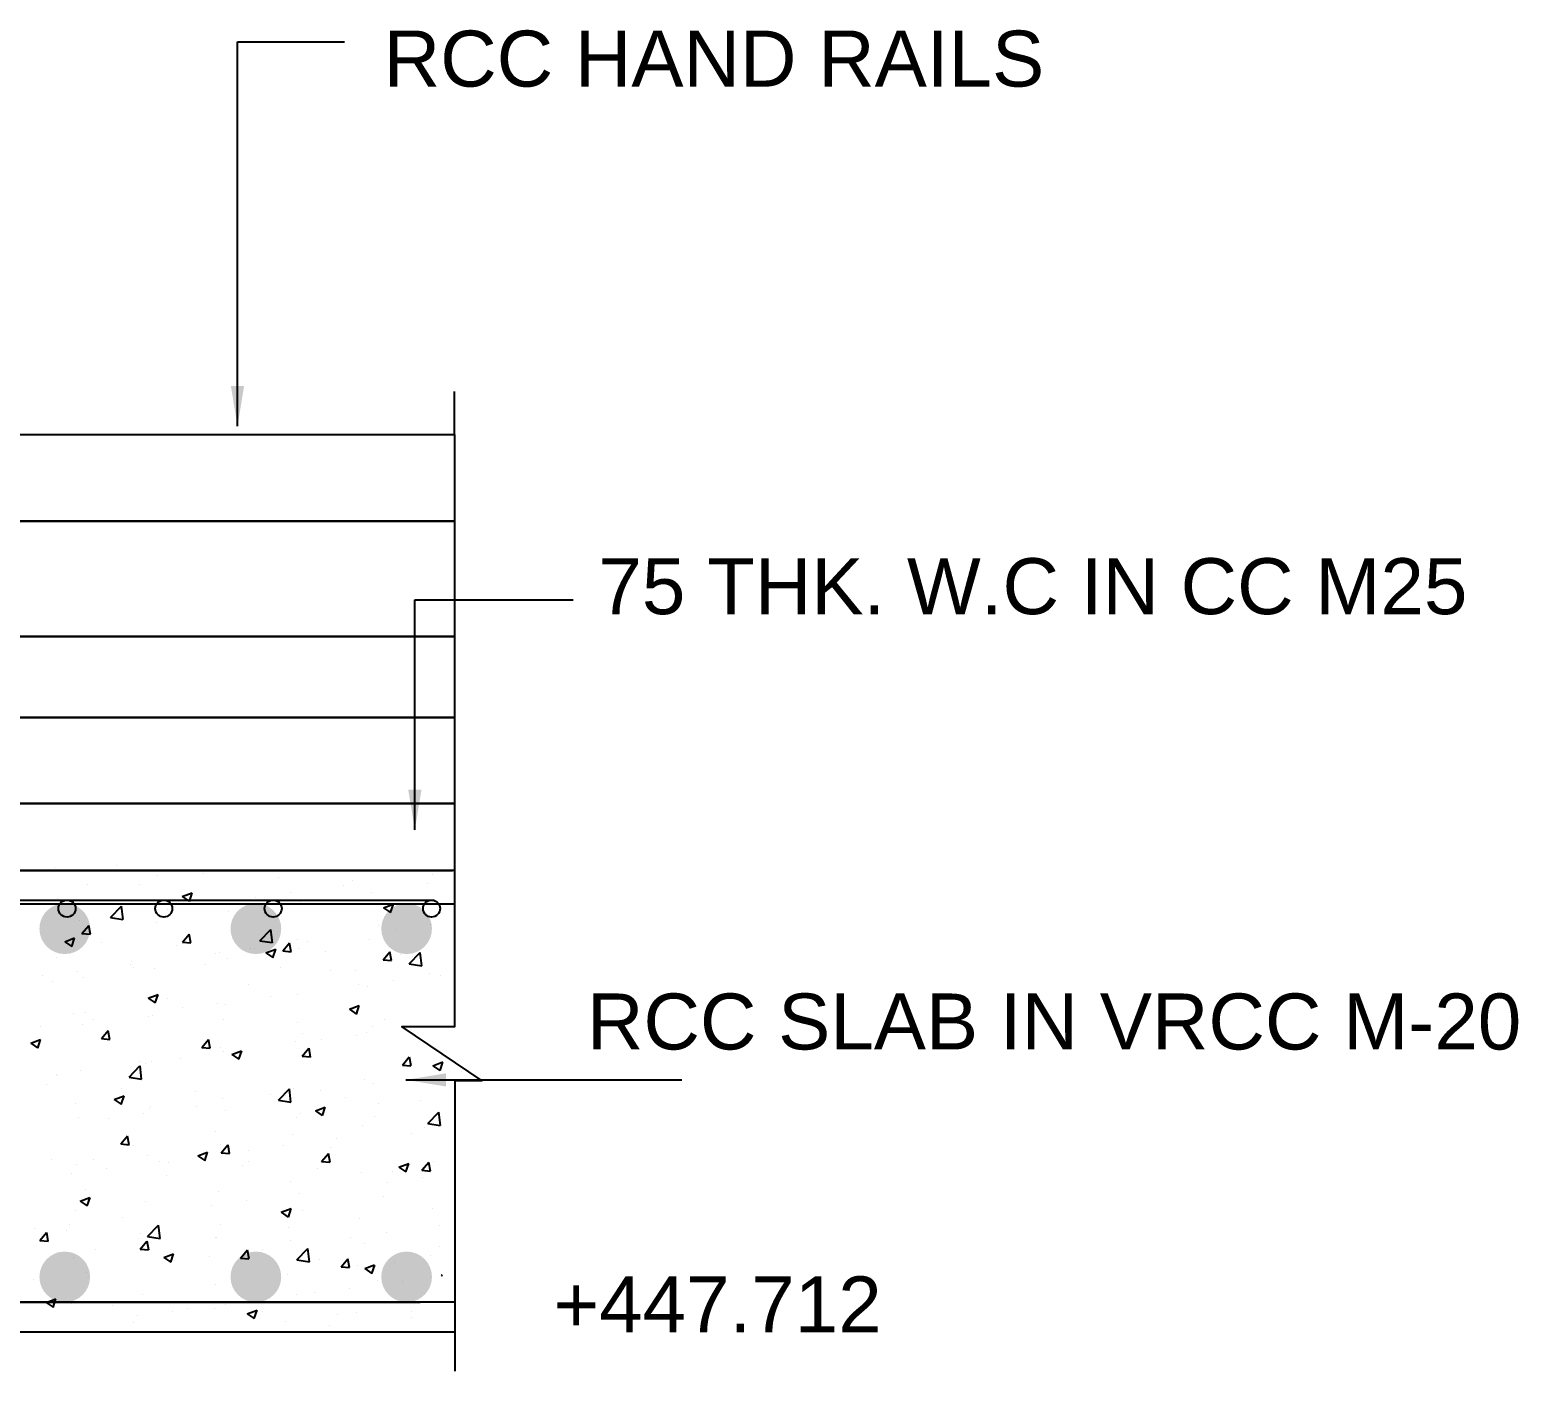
# Model space of a CAD drawing. Header units: inches. Extents: x 0 to 11487, y 0 to 10656.
# Drawn here: x 344.19 to 351.14, y 295.88 to 302.14 of the extents above; entities that cross this region are included whole.
import ezdxf

# ---------------------------------------------------------------- set-up
doc = ezdxf.new("R2010")
doc.units = ezdxf.units.IN
doc.header["$MEASUREMENT"] = 0
doc.linetypes.add('HIDDEN', pattern=[9.525, 6.35, -3.175])
for name, color, linetype in [('DIMENSION', 255, 'Continuous'), ('DRAWING', 7, 'Continuous'), ('HATCH', 7, 'Continuous'), ('TEXT', 255, 'Continuous')]:
    doc.layers.add(name, color=color, linetype=linetype)
doc.styles.get("Standard").update_dxf_attribs({"font": 'arial.ttf'})
doc.dimstyles.get("Standard").update_dxf_attribs({"dimtxt": 0.18, "dimasz": 0.1875, "dimexe": 0.18, "dimexo": 0.0625, "dimgap": 0.09, "dimtad": 0, "dimtih": 1, "dimtoh": 1, "dimdec": 4, "dimzin": 0, "dimdsep": 46, "dimtxsty": 'Standard', "dimcen": 0.09, "dimadec": 0, "dimazin": 0, "dimtfac": 1, "dimtdec": 4, "dimtofl": 0, "dimtmove": 0, "dimatfit": 3, "dimfxl": 1, "dimtolj": 1, "dimtzin": 0, "dimarcsym": 0})

msp = doc.modelspace()

# ---------------------------------------------------------------- hatches: boundary and pattern name
at = {"linetype": 'HIDDEN', "ltscale": 0.02}
h = msp.add_hatch(color=256, dxfattribs=at)
h.paths.add_polyline_path([(339.58175, 297.94431, 1), (339.81835, 297.94431, 0.3538924), (339.72474, 298.06), (339.67536, 298.06, 0.3538924)])
h.paths.add_polyline_path([(340.78265, 297.94431, 0.3538924), (340.68904, 298.06), (340.63966, 298.06, 0.3538924), (340.54605, 297.94431, 1)])
h.paths.add_polyline_path([(341.52796, 297.94431, 1), (341.76456, 297.94431, 0.3538924), (341.67095, 298.06), (341.62157, 298.06, 0.3538924)])
h.paths.add_polyline_path([(342.75464, 297.94431, 0.3538924), (342.66103, 298.06), (342.61166, 298.06, 0.3538924), (342.51804, 297.94431, 1)])
h.paths.add_polyline_path([(343.61381, 297.94431, 0.3538924), (343.5202, 298.06), (343.47082, 298.06, 0.3538924), (343.37721, 297.94431, 1)])
h.paths.add_polyline_path([(344.47298, 297.94431, 0.3538924), (344.37937, 298.06), (344.32999, 298.06, 0.3538924), (344.23638, 297.94431, 1)])
h.paths.add_polyline_path([(345.36487, 297.94431, 0.3538924), (345.27126, 298.06), (345.22189, 298.06, 0.3538924), (345.12827, 297.94431, 1)])
h.paths.add_polyline_path([(345.83197, 297.94431, 1), (346.06857, 297.94431, 0.3538924), (345.97496, 298.06), (345.92558, 298.06, 0.3538924)])
h.paths.add_polyline_path([(345.83197, 296.31911, 1), (346.06857, 296.31911, 1)])
h.paths.add_polyline_path([(345.12827, 296.31911, 1), (345.36487, 296.31911, 1)])
h.paths.add_polyline_path([(344.47298, 296.31911, 1), (344.23638, 296.31911, 1)])
h.paths.add_polyline_path([(343.61381, 296.31911, 1), (343.37721, 296.31911, 1)])
h.paths.add_polyline_path([(342.75464, 296.31911, 1), (342.51804, 296.31911, 1)])
h.paths.add_polyline_path([(341.76456, 296.31911, 1), (341.52796, 296.31911, 1)])
h.paths.add_polyline_path([(340.78265, 296.31911, 1), (340.54605, 296.31911, 1)])
h.paths.add_polyline_path([(339.81835, 296.31911, 1), (339.58175, 296.31911, 1)])
h.paths.add_polyline_path([(339.67033, 297.13041, 1), (339.43373, 297.13041, 1)])

# ---------------------------------------------------------------- linework, layer by layer
at = {"ltscale": 0.02}
for p, q in [((339.43373, 298.06), (346.1744, 298.06)), ((346.17576, 296.20081), (339.43373, 296.20081))]:
    msp.add_line(p, q, dxfattribs=at)
at = {"layer": 'DRAWING', "ltscale": 0.02}
for p, q in [((339.27363, 298.21624), (346.16389, 298.21624)), ((346.17576, 296.06097), (339.27363, 296.06097))]:
    msp.add_line(p, q, dxfattribs=at)
for points in [[(346.1744, 300.25067), (346.1744, 300.45233)], [(346.1744, 298.21624), (346.1744, 297.48626), (345.9285, 297.48626), (346.30096, 297.23455), (346.17576, 297.23455), (346.17576, 295.87892)], [(346.07973, 298.07591), (339.43373, 298.07591), (339.43373, 296.20081), (346.01388, 296.20081)]]:
    msp.add_lwpolyline(points, dxfattribs=at)
for points in [[(346.1744, 299.84647), (339.97609, 299.84647), (339.97609, 300.25067), (346.1744, 300.25067)], [(346.1744, 299.30842), (339.97609, 299.30842), (339.97609, 299.84647), (346.1744, 299.84647)], [(346.1744, 298.92957), (339.97609, 298.92957), (339.97609, 299.30842), (346.1744, 299.30842)], [(346.1744, 298.52952), (339.27413, 298.52952), (339.27413, 298.92957), (346.1744, 298.92957)], [(339.27363, 298.52952), (346.1744, 298.52952), (346.1744, 298.21624), (339.27363, 298.21624)]]:
    msp.add_lwpolyline(points, close=True, dxfattribs=at)
for centre in [(344.3651, 298.03829), (344.81684, 298.03829), (345.32722, 298.03829), (346.06673, 298.03829)]:
    msp.add_circle(centre, 0.0398, dxfattribs=at)
at = {"layer": 'HATCH', "ltscale": 0.02}
for p, q in [((344.30475, 298.22958), (344.30475, 298.22958)), ((344.59481, 298.2393), (344.59481, 298.2393)), ((344.65349, 298.21485), (344.65349, 298.21485)), ((344.78895, 298.19254), (344.78895, 298.19254)), ((345.00222, 298.20011), (345.00222, 298.20011)), ((345.08497, 298.21649), (345.08497, 298.21649)), ((345.35096, 298.18538), (345.35096, 298.18538)), ((346.07003, 298.19848), (346.07003, 298.19848)), ((344.45897, 298.15071), (344.45897, 298.15071)), ((344.70398, 298.15109), (344.70398, 298.15109)), ((344.90337, 298.09416), (344.94912, 298.11172)), ((344.93627, 298.07176), (344.94952, 298.11124)), ((345.41003, 298.11159), (345.41003, 298.11159)), ((345.65745, 298.14416), (345.65745, 298.14416)), ((345.69969, 298.17065), (345.69969, 298.17065)), ((345.7857, 298.11186), (345.7857, 298.11186)), ((346.04843, 298.15591), (346.04843, 298.15591)), ((344.323, 298.08569), (344.323, 298.08569)), ((344.5681, 297.99637), (344.61898, 298.0494)), ((344.6266, 297.98689), (344.61938, 298.04893)), ((344.83391, 298.03574), (344.83391, 298.03574)), ((344.90338, 298.09416), (344.93587, 298.07225)), ((345.24649, 298.09006), (345.24649, 298.09006)), ((345.45572, 298.07004), (345.45572, 298.07004)), ((345.84222, 298.04184), (345.88796, 298.0594)), ((345.84222, 298.04184), (345.87472, 298.01993)), ((345.87512, 298.01944), (345.88836, 298.05892)), ((344.42295, 297.98164), (344.42295, 297.98164)), ((344.5681, 297.99637), (344.6262, 297.98736)), ((344.58649, 298.00317), (344.58649, 298.00317)), ((344.781, 297.97506), (344.781, 297.97506)), ((345.12031, 298.02404), (345.12031, 298.02404)), ((344.35448, 297.88346), (344.40022, 297.90102)), ((344.38737, 297.86106), (344.40062, 297.90053)), ((344.43494, 297.92258), (344.46644, 297.96011)), ((344.43494, 297.92258), (344.47399, 297.91916)), ((344.45103, 297.93324), (344.45103, 297.93324)), ((344.47439, 297.91868), (344.46684, 297.95962)), ((344.90351, 297.88159), (344.93501, 297.91912)), ((344.94296, 297.87768), (344.93541, 297.91863)), ((345.2653, 297.88824), (345.31619, 297.94127)), ((345.32381, 297.87876), (345.31659, 297.9408)), ((345.81996, 297.95749), (345.81996, 297.95749)), ((345.89817, 297.94082), (345.89817, 297.94082)), ((346.06171, 297.96235), (346.06171, 297.96235)), ((344.35448, 297.88346), (344.38697, 297.86154)), ((344.52627, 297.88103), (344.52627, 297.88103)), ((344.87501, 297.86629), (344.87501, 297.86629)), ((344.90351, 297.88159), (344.94256, 297.87817)), ((345.07463, 297.8324), (345.07463, 297.8324)), ((345.22374, 297.85156), (345.22374, 297.85156)), ((345.23817, 297.85393), (345.23817, 297.85393)), ((345.2653, 297.88824), (345.3234, 297.87923)), ((345.29332, 297.83114), (345.33906, 297.8487)), ((345.29332, 297.83114), (345.32582, 297.80922)), ((345.32622, 297.80874), (345.33946, 297.84821)), ((345.37209, 297.84059), (345.40358, 297.87812)), ((345.37209, 297.84059), (345.41113, 297.83718)), ((345.41153, 297.83669), (345.40398, 297.87763)), ((345.43898, 297.89209), (345.43898, 297.89209)), ((345.44778, 297.85257), (345.44778, 297.85257)), ((345.48559, 297.8865), (345.48559, 297.8865)), ((345.57248, 297.83682), (345.57248, 297.83682)), ((345.77776, 297.89439), (345.77776, 297.89439)), ((345.84066, 297.7996), (345.87215, 297.83713)), ((345.8801, 297.79569), (345.87255, 297.83664)), ((345.96251, 297.78011), (346.01339, 297.83314)), ((346.02101, 297.77063), (346.0138, 297.83267)), ((344.31528, 297.80801), (344.31528, 297.80801)), ((344.66205, 297.77808), (344.66205, 297.77808)), ((344.66401, 297.79327), (344.66401, 297.79327)), ((344.67701, 297.7613), (344.67701, 297.7613)), ((345.01275, 297.77854), (345.01275, 297.77854)), ((345.058, 297.8267), (345.058, 297.8267)), ((345.11236, 297.80657), (345.11236, 297.80657)), ((345.36148, 297.76381), (345.36148, 297.76381)), ((345.84066, 297.7996), (345.8797, 297.79618)), ((345.92121, 297.82209), (345.92121, 297.82209)), ((345.96251, 297.78011), (346.02061, 297.7711)), ((345.9765, 297.81405), (345.9765, 297.81405)), ((344.25109, 297.72397), (344.25109, 297.72397)), ((344.29603, 297.69591), (344.29603, 297.69591)), ((344.41463, 297.74551), (344.41463, 297.74551)), ((344.44308, 297.71577), (344.44308, 297.71577)), ((344.77306, 297.75759), (344.77306, 297.75759)), ((345.59551, 297.74866), (345.59551, 297.74866)), ((345.71022, 297.74907), (345.71022, 297.74907)), ((345.88985, 297.70469), (345.88985, 297.70469)), ((346.05895, 297.73434), (346.05895, 297.73434)), ((346.10912, 297.7259), (346.10912, 297.7259)), ((344.74442, 297.62044), (344.79016, 297.638)), ((344.74442, 297.62044), (344.77692, 297.59852)), ((344.77732, 297.59803), (344.79056, 297.63751)), ((345.21453, 297.68326), (345.21453, 297.68326)), ((345.31373, 297.62884), (345.31373, 297.62884)), ((345.43984, 297.6351), (345.43984, 297.6351)), ((345.72631, 297.68316), (345.72631, 297.68316)), ((345.76981, 297.67692), (345.76981, 297.67692)), ((344.45256, 297.55247), (344.45256, 297.55247)), ((344.83355, 297.61786), (344.83355, 297.61786)), ((344.90277, 297.57473), (344.90277, 297.57473)), ((345.06631, 297.59627), (345.06631, 297.59627)), ((345.10442, 297.5891), (345.10442, 297.5891)), ((345.68327, 297.56812), (345.72901, 297.58568)), ((345.68327, 297.56812), (345.71576, 297.5462)), ((345.71616, 297.54571), (345.72941, 297.58519)), ((344.24278, 297.48784), (344.24278, 297.48784)), ((344.3963, 297.54896), (344.3963, 297.54896)), ((344.43514, 297.4983), (344.43514, 297.4983)), ((344.49019, 297.52042), (344.49019, 297.52042)), ((344.74503, 297.53422), (344.74503, 297.53422)), ((344.76512, 297.54012), (344.76512, 297.54012)), ((345.09377, 297.51949), (345.09377, 297.51949)), ((345.4425, 297.50475), (345.4425, 297.50475)), ((345.79124, 297.49002), (345.79124, 297.49002)), ((345.84501, 297.52004), (345.84501, 297.52004)), ((344.19552, 297.40974), (344.24126, 297.42729)), ((344.22842, 297.38733), (344.24166, 297.42681)), ((344.52559, 297.43119), (344.55708, 297.46872)), ((344.52559, 297.43119), (344.56463, 297.42777)), ((344.56503, 297.42728), (344.55748, 297.46823)), ((344.99416, 297.39019), (345.02565, 297.42773)), ((345.0336, 297.38629), (345.02605, 297.42724)), ((345.43189, 297.41762), (345.43189, 297.41762)), ((345.46402, 297.45464), (345.46402, 297.45464)), ((345.55445, 297.42549), (345.55445, 297.42549)), ((345.71799, 297.44703), (345.71799, 297.44703)), ((345.76187, 297.45945), (345.76187, 297.45945)), ((344.19552, 297.40974), (344.22802, 297.38782)), ((344.99416, 297.39019), (345.03321, 297.38678)), ((345.08304, 297.38924), (345.08304, 297.38924)), ((345.09648, 297.37163), (345.09648, 297.37163)), ((345.13437, 297.35742), (345.18011, 297.37497)), ((345.13437, 297.35742), (345.16686, 297.3355)), ((345.14187, 297.37118), (345.14187, 297.37118)), ((345.16726, 297.33501), (345.18051, 297.37449)), ((345.46273, 297.3492), (345.49422, 297.38673)), ((345.46273, 297.3492), (345.50178, 297.34578)), ((345.50218, 297.34529), (345.49462, 297.38624)), ((345.9313, 297.30821), (345.96279, 297.34574)), ((345.97075, 297.3043), (345.96319, 297.34525)), ((344.4272, 297.28082), (344.4272, 297.28082)), ((344.65471, 297.25187), (344.70559, 297.3049)), ((344.70206, 297.32385), (344.70206, 297.32385)), ((344.71321, 297.24239), (344.70599, 297.30443)), ((344.73091, 297.31707), (344.73091, 297.31707)), ((344.75717, 297.32264), (344.75717, 297.32264)), ((344.89446, 297.3386), (344.89446, 297.3386)), ((345.9313, 297.30821), (345.97035, 297.30479)), ((346.07322, 297.3051), (346.11896, 297.32266)), ((346.07322, 297.3051), (346.10571, 297.28318)), ((346.09323, 297.29095), (346.09323, 297.29095)), ((346.10611, 297.28269), (346.11936, 297.32217)), ((346.20613, 297.27625), (346.20613, 297.27625)), ((344.26908, 297.21514), (344.26908, 297.21514)), ((344.31834, 297.26276), (344.31834, 297.26276)), ((344.32107, 297.25845), (344.32107, 297.25845)), ((344.65471, 297.25187), (344.71281, 297.24286)), ((345.75393, 297.24197), (345.75393, 297.24197)), ((345.79355, 297.22194), (345.79355, 297.22194)), ((344.58547, 297.14671), (344.63121, 297.16427)), ((344.58547, 297.14671), (344.61797, 297.12479)), ((344.61782, 297.2004), (344.61782, 297.2004)), ((344.61836, 297.12431), (344.63161, 297.16379)), ((344.96655, 297.18567), (344.96655, 297.18567)), ((345.08853, 297.15415), (345.08853, 297.15415)), ((345.31529, 297.17093), (345.31529, 297.17093)), ((345.35192, 297.14374), (345.4028, 297.19677)), ((345.35192, 297.14374), (345.41002, 297.13473)), ((345.38259, 297.16783), (345.38259, 297.16783)), ((345.41042, 297.13426), (345.4032, 297.1963)), ((345.42395, 297.20015), (345.42395, 297.20015)), ((345.54614, 297.18936), (345.54614, 297.18936)), ((345.66402, 297.1562), (345.66402, 297.1562)), ((346.01276, 297.14146), (346.01276, 297.14146)), ((344.40683, 297.12738), (344.40683, 297.12738)), ((344.41925, 297.06335), (344.41925, 297.06335)), ((344.7226, 297.08094), (344.7226, 297.08094)), ((344.74923, 297.10517), (344.74923, 297.10517)), ((344.75556, 297.11265), (344.75556, 297.11265)), ((344.97002, 297.11352), (344.97002, 297.11352)), ((345.1043, 297.09792), (345.1043, 297.09792)), ((345.43705, 297.06485), (345.43705, 297.06485)), ((345.45303, 297.08318), (345.45303, 297.08318)), ((345.52432, 297.09439), (345.57006, 297.11195)), ((345.52432, 297.09439), (345.55681, 297.07248)), ((345.55721, 297.07199), (345.57046, 297.11147)), ((345.80177, 297.06845), (345.80177, 297.06845)), ((345.81804, 297.13025), (345.81804, 297.13025)), ((346.04912, 297.03561), (346.1, 297.08864)), ((346.08529, 297.07348), (346.08529, 297.07348)), ((346.10762, 297.02613), (346.10041, 297.08817)), ((344.55906, 297.05941), (344.55906, 297.05941)), ((345.05607, 296.99946), (345.05607, 296.99946)), ((345.74598, 297.0245), (345.74598, 297.0245)), ((346.03428, 297.01859), (346.03428, 297.01859)), ((346.04912, 297.03561), (346.10722, 297.0266)), ((344.61623, 296.9398), (344.64772, 296.97733)), ((344.61623, 296.9398), (344.65528, 296.93638)), ((344.65568, 296.93589), (344.64812, 296.97684)), ((344.67509, 296.93406), (344.67509, 296.93406)), ((345.08059, 296.93668), (345.08059, 296.93668)), ((345.0848, 296.8988), (345.1163, 296.93634)), ((345.12425, 296.8949), (345.11669, 296.93585)), ((345.37428, 296.9317), (345.37428, 296.9317)), ((345.41601, 296.98268), (345.41601, 296.98268)), ((345.6217, 296.96428), (345.6217, 296.96428)), ((345.97457, 296.98681), (345.97457, 296.98681)), ((344.2941, 296.86866), (344.2941, 296.86866)), ((344.48785, 296.86833), (344.48785, 296.86833)), ((344.74128, 296.8877), (344.74128, 296.8877)), ((344.79816, 296.85586), (344.79816, 296.85586)), ((344.97542, 296.88369), (345.02116, 296.90125)), ((344.97542, 296.88369), (345.00791, 296.86177)), ((345.00831, 296.86129), (345.02156, 296.90076)), ((345.0848, 296.8988), (345.12385, 296.89539)), ((345.21074, 296.91017), (345.21074, 296.91017)), ((345.2126, 296.85602), (345.2126, 296.85602)), ((345.55337, 296.85781), (345.58487, 296.89534)), ((345.55337, 296.85781), (345.59242, 296.85439)), ((345.59282, 296.8539), (345.58527, 296.89485)), ((345.59359, 296.92141), (345.59359, 296.92141)), ((346.07734, 296.85601), (346.07734, 296.85601)), ((344.3872, 296.80175), (344.3872, 296.80175)), ((344.41131, 296.84588), (344.41131, 296.84588)), ((344.55074, 296.82328), (344.55074, 296.82328)), ((344.83162, 296.79062), (344.83162, 296.79062)), ((344.83658, 296.8536), (344.83658, 296.8536)), ((345.18532, 296.83886), (345.18532, 296.83886)), ((345.53405, 296.82413), (345.53405, 296.82413)), ((345.73804, 296.80703), (345.73804, 296.80703)), ((345.88279, 296.8094), (345.88279, 296.8094)), ((345.91426, 296.83137), (345.96, 296.84893)), ((345.91426, 296.83137), (345.94676, 296.80945)), ((345.94716, 296.80897), (345.9604, 296.84844)), ((346.02194, 296.81681), (346.05344, 296.85435)), ((346.02194, 296.81681), (346.06099, 296.8134)), ((346.06139, 296.81291), (346.05384, 296.85386)), ((344.45064, 296.72523), (344.45064, 296.72523)), ((345.07264, 296.71921), (345.07264, 296.71921)), ((345.40806, 296.76521), (345.40806, 296.76521)), ((345.86242, 296.76093), (345.86242, 296.76093)), ((346.02596, 296.78246), (346.02596, 296.78246)), ((344.42652, 296.67299), (344.47226, 296.69055)), ((344.42652, 296.67299), (344.45901, 296.65107)), ((344.45941, 296.65058), (344.47266, 296.69006)), ((344.73334, 296.67023), (344.73334, 296.67023)), ((345.03888, 296.65251), (345.03888, 296.65251)), ((345.20242, 296.67404), (345.20242, 296.67404)), ((345.44984, 296.70662), (345.44984, 296.70662)), ((345.84308, 296.6928), (345.84308, 296.6928)), ((344.40336, 296.62841), (344.40336, 296.62841)), ((344.6263, 296.59819), (344.6263, 296.59819)), ((345.36536, 296.62067), (345.4111, 296.63823)), ((345.36536, 296.62067), (345.39786, 296.59875)), ((345.39826, 296.59826), (345.4115, 296.63774)), ((345.4621, 296.6274), (345.4621, 296.6274)), ((345.73009, 296.58955), (345.73009, 296.58955)), ((346.0694, 296.63854), (346.0694, 296.63854)), ((344.21534, 296.54409), (344.21534, 296.54409)), ((344.2383, 296.4894), (344.2698, 296.52693)), ((344.27775, 296.4855), (344.27019, 296.52645)), ((344.36063, 296.53451), (344.36063, 296.53451)), ((344.37888, 296.56562), (344.37888, 296.56562)), ((344.70937, 296.51978), (344.70937, 296.51978)), ((344.74132, 296.50737), (344.7922, 296.5604)), ((344.74132, 296.50737), (344.79942, 296.49836)), ((344.79982, 296.49789), (344.7926, 296.55993)), ((345.08112, 296.562), (345.08112, 296.562)), ((345.40012, 296.54773), (345.40012, 296.54773)), ((345.8541, 296.5248), (345.8541, 296.5248)), ((346.10152, 296.55738), (346.10152, 296.55738)), ((344.2383, 296.4894), (344.27735, 296.48599)), ((344.49837, 296.44676), (344.49837, 296.44676)), ((344.70013, 296.49661), (344.70013, 296.49661)), ((344.70687, 296.44841), (344.73837, 296.48594)), ((344.70687, 296.44841), (344.74592, 296.44499)), ((344.7254, 296.45275), (344.7254, 296.45275)), ((344.74632, 296.4445), (344.73877, 296.48545)), ((345.0581, 296.50504), (345.0581, 296.50504)), ((345.0647, 296.50174), (345.0647, 296.50174)), ((345.17544, 296.40741), (345.20694, 296.44495)), ((345.21489, 296.40351), (345.20734, 296.44446)), ((345.27798, 296.44895), (345.27798, 296.44895)), ((345.40684, 296.49031), (345.40684, 296.49031)), ((345.43853, 296.39924), (345.48941, 296.45227)), ((345.49703, 296.38976), (345.48981, 296.4518)), ((345.69056, 296.50327), (345.69056, 296.50327)), ((345.75557, 296.47557), (345.75557, 296.47557)), ((346.10431, 296.46084), (346.10431, 296.46084)), ((344.31915, 296.43121), (344.31915, 296.43121)), ((344.39542, 296.41093), (344.39542, 296.41093)), ((344.81646, 296.40997), (344.8622, 296.42752)), ((344.81646, 296.40997), (344.84896, 296.38805)), ((344.84711, 296.43203), (344.84711, 296.43203)), ((344.84936, 296.38756), (344.8626, 296.42704)), ((344.86702, 296.39485), (344.86702, 296.39485)), ((345.03056, 296.41638), (345.03056, 296.41638)), ((345.17545, 296.40741), (345.21449, 296.404)), ((345.19584, 296.41729), (345.19584, 296.41729)), ((345.43853, 296.39924), (345.49663, 296.39023)), ((345.54458, 296.40256), (345.54458, 296.40256)), ((345.64402, 296.36642), (345.67551, 296.40395)), ((345.68346, 296.36251), (345.67591, 296.40346)), ((345.72215, 296.37208), (345.72215, 296.37208)), ((345.75531, 296.35765), (345.80105, 296.3752)), ((345.7882, 296.33524), (345.80145, 296.37472)), ((345.89331, 296.38782), (345.89331, 296.38782)), ((346.06145, 296.42106), (346.06145, 296.42106)), ((344.20703, 296.30796), (344.20703, 296.30796)), ((344.45444, 296.34053), (344.45444, 296.34053)), ((345.39217, 296.33026), (345.39217, 296.33026)), ((345.64402, 296.36642), (345.68306, 296.363)), ((345.75531, 296.35765), (345.78781, 296.33573)), ((345.81611, 296.30301), (345.81611, 296.30301)), ((345.92966, 296.29971), (345.92966, 296.29971)), ((346.11259, 296.32542), (346.11678, 296.33042)), ((346.11259, 296.32542), (346.11678, 296.32506)), ((344.71745, 296.23528), (344.71745, 296.23528)), ((345.05676, 296.28426), (345.05676, 296.28426)), ((345.43513, 296.23761), (345.43513, 296.23761)), ((345.5187, 296.24561), (345.5187, 296.24561)), ((345.68224, 296.26714), (345.68224, 296.26714)), ((344.23066, 296.20244), (344.23066, 296.20244)), ((344.26756, 296.19926), (344.31331, 296.21682)), ((344.26756, 296.19926), (344.30006, 296.17734)), ((344.30046, 296.17686), (344.3137, 296.21633)), ((344.38748, 296.19346), (344.38748, 296.19346)), ((344.5794, 296.18771), (344.5794, 296.18771)), ((344.92813, 296.17297), (344.92813, 296.17297)), ((345.05414, 296.17222), (345.05414, 296.17222)), ((345.10612, 296.19129), (345.10612, 296.19129)), ((345.20641, 296.14694), (345.25215, 296.1645)), ((345.2393, 296.12454), (345.25255, 296.16401)), ((346.05351, 296.20359), (346.05351, 296.20359)), ((344.67316, 296.10682), (344.67316, 296.10682)), ((344.69516, 296.13719), (344.69516, 296.13719)), ((344.85871, 296.15872), (344.85871, 296.15872)), ((345.20641, 296.14694), (345.23891, 296.12502)), ((345.27687, 296.15824), (345.27687, 296.15824)), ((345.38423, 296.11279), (345.38423, 296.11279)), ((345.59166, 296.09417), (345.59166, 296.09417)), ((345.6256, 296.14351), (345.6256, 296.14351)), ((345.71421, 296.15461), (345.71421, 296.15461)), ((345.97265, 296.15957), (345.97265, 296.15957)), ((345.97434, 296.12877), (345.97434, 296.12877))]:
    msp.add_line(p, q, dxfattribs=at)

# ---------------------------------------------------------------- texts
at = {"layer": 'TEXT', "attachment_point": 1}
for s, insert, char_height, width in [('RCC HAND RAILS ', (345.84339, 302.13621), 0.2613116, 5.1083229), ('75 THK. W.C IN CC M25', (346.84521, 299.67365), 0.2613116, 4.6765438), ('RCC SLAB IN VRCC M-20', (346.79213, 297.64196), 0.2613116, 5.9897336), ('+447.712', (346.63522, 296.32145), 0.261312, 1.5207517)]:
    msp.add_mtext(s, dxfattribs=dict(at, insert=insert, char_height=char_height, width=width))

# ---------------------------------------------------------------- leaders
at = {"layer": 'DIMENSION', "ltscale": 0.02}
for points in [[(345.16087, 300.28974), (345.16087, 302.08415), (345.66074, 302.08415)], [(345.98864, 298.40547), (345.98864, 299.47909), (346.72813, 299.47909)], [(345.94659, 297.2387), (347.23402, 297.2387)]]:
    msp.add_leader(points, dimstyle='Standard', override={"dimgap": 0.09, "dimtad": 0}, dxfattribs=at)

doc.saveas('drawing.dxf')
